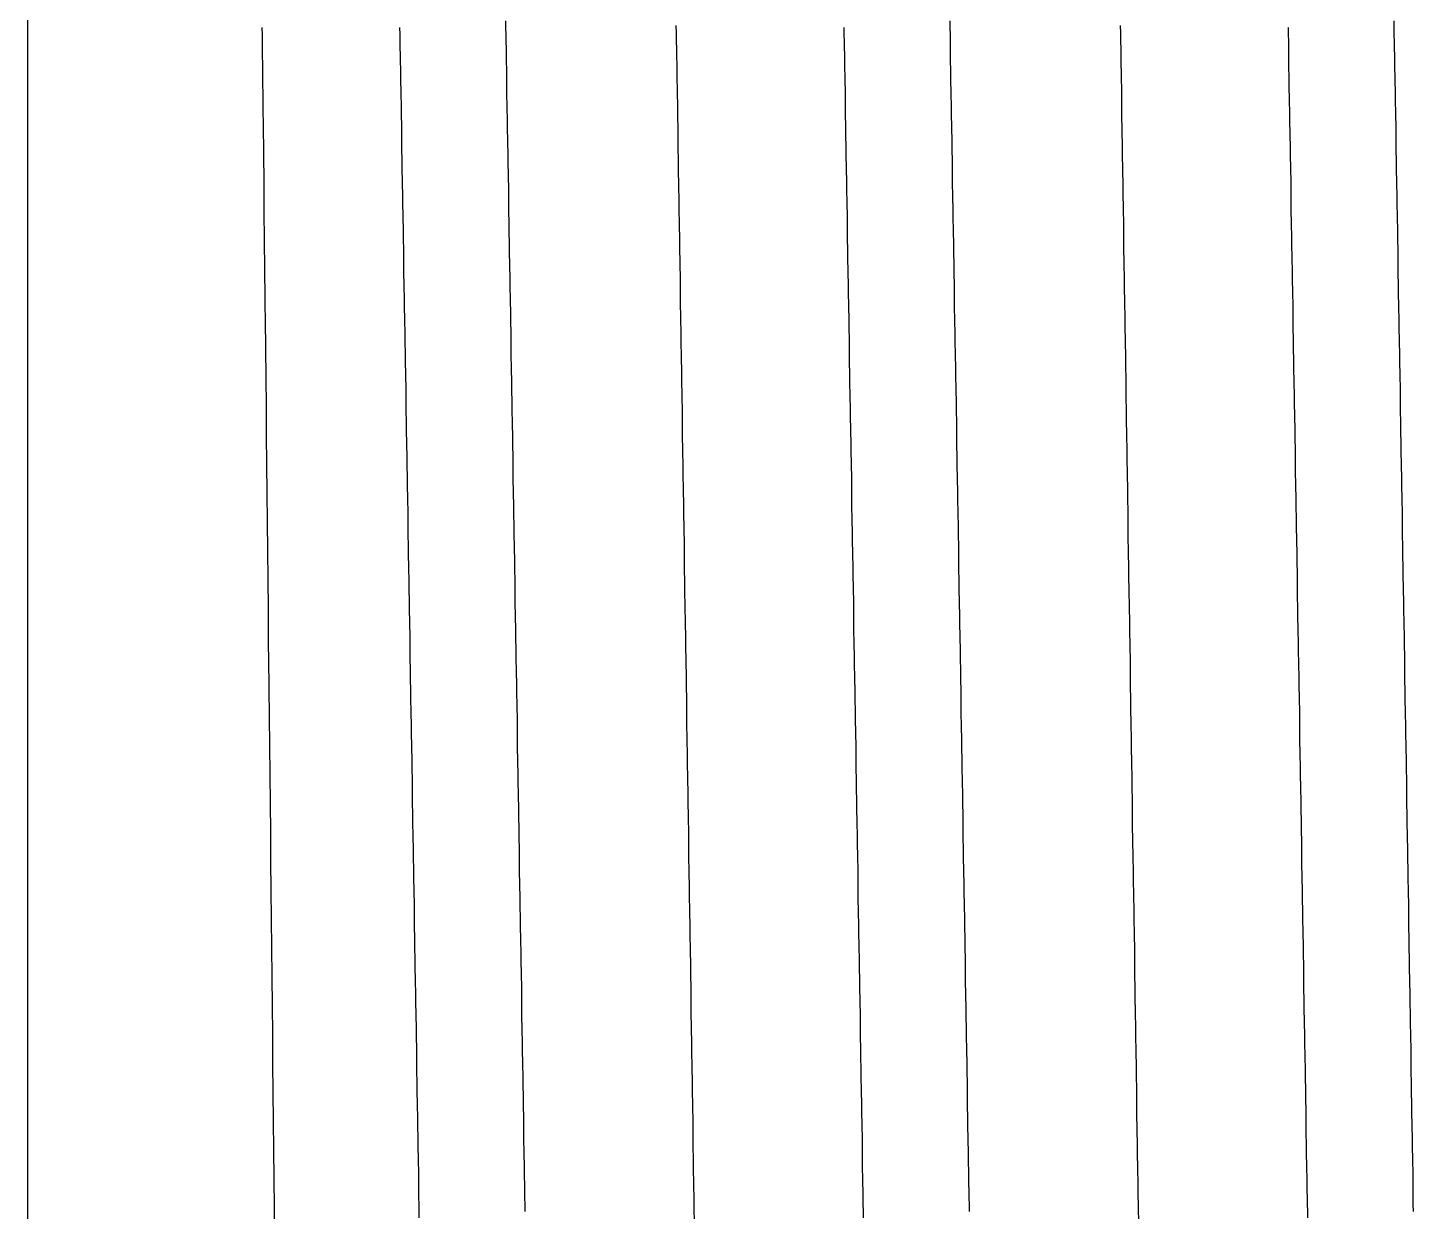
# Model space of a CAD drawing. Header units: millimetres. Extents: x 0 to 3800, y -67 to 2530.
# Drawn here: x 2211.924 to 2216.727, y 966.218 to 970.323 of the extents above; entities that cross this region are included whole.
import ezdxf

# ---------------------------------------------------------------- set-up
doc = ezdxf.new("R2010")
doc.units = ezdxf.units.MM
doc.layers.add('내부선 및 부속', color=4, linetype='Continuous')

msp = doc.modelspace()

# ---------------------------------------------------------------- linework, layer by layer
at = {"layer": '내부선 및 부속', "linetype": 'Continuous'}
msp.add_line((2211.9237, 950.8202), (2211.9237, 981.6162), dxfattribs=at)
at = {"layer": '내부선 및 부속', "linetype": 'Continuous', "flags": 128}
for points in [[(2212.7789, 966.2185), (2212.7789, 966.2435), (2212.7789, 966.2685), (2212.7779, 966.2935), (2212.7779, 966.3185), (2212.7779, 966.3435), (2212.7779, 966.3685), (2212.7769, 966.3935), (2212.7769, 966.4185), (2212.7769, 966.4435), (2212.7769, 966.4685), (2212.7759, 966.4935), (2212.7759, 966.5185), (2212.7759, 966.5435), (2212.7759, 966.5685), (2212.7749, 966.5935), (2212.7749, 966.6185), (2212.7749, 966.6435), (2212.7749, 966.6685), (2212.7739, 966.6935), (2212.7739, 966.7185), (2212.7739, 966.7435), (2212.7739, 966.7685), (2212.7729, 966.7945), (2212.7729, 966.8195), (2212.7729, 966.8445), (2212.7729, 966.8695), (2212.7719, 966.8945), (2212.7719, 966.9195), (2212.7719, 966.9445), (2212.7719, 966.9695), (2212.7709, 966.9945), (2212.7709, 967.0195), (2212.7709, 967.0445), (2212.7709, 967.0695), (2212.7699, 967.0945), (2212.7699, 967.1195), (2212.7699, 967.1445), (2212.7699, 967.1695), (2212.7689, 967.1945), (2212.7689, 967.2195), (2212.7689, 967.2445), (2212.7689, 967.2695), (2212.7679, 967.2945), (2212.7679, 967.3195), (2212.7679, 967.3445), (2212.7679, 967.3695), (2212.7669, 967.3945), (2212.7669, 967.4195), (2212.7669, 967.4445), (2212.7669, 967.4695), (2212.7659, 967.4945), (2212.7659, 967.5205), (2212.7659, 967.5455), (2212.7659, 967.5705), (2212.7649, 967.5955), (2212.7649, 967.6205), (2212.7649, 967.6455), (2212.7649, 967.6705), (2212.7639, 967.6955), (2212.7639, 967.7205), (2212.7639, 967.7455), (2212.7639, 967.7705), (2212.7629, 967.7955), (2212.7629, 967.8205), (2212.7629, 967.8455), (2212.7629, 967.8705), (2212.7619, 967.8955), (2212.7619, 967.9205), (2212.7619, 967.9455), (2212.7619, 967.9705), (2212.7609, 967.9955), (2212.7609, 968.0205), (2212.7609, 968.0455), (2212.7609, 968.0705), (2212.7599, 968.0955), (2212.7599, 968.1205), (2212.7599, 968.1455), (2212.7589, 968.1705), (2212.7589, 968.1955), (2212.7589, 968.2215), (2212.7589, 968.2465), (2212.7579, 968.2715), (2212.7579, 968.2965), (2212.7579, 968.3215), (2212.7579, 968.3465), (2212.7569, 968.3715), (2212.7569, 968.3965), (2212.7569, 968.4215), (2212.7569, 968.4465), (2212.7559, 968.4715), (2212.7559, 968.4965), (2212.7559, 968.5215), (2212.7559, 968.5465), (2212.7549, 968.5715), (2212.7549, 968.5965), (2212.7549, 968.6215), (2212.7549, 968.6465), (2212.7539, 968.6715), (2212.7539, 968.6965), (2212.7539, 968.7215), (2212.7539, 968.7215), (2212.7539, 968.7465), (2212.7529, 968.7715), (2212.7529, 968.7965), (2212.7529, 968.8215), (2212.7529, 968.8465), (2212.7519, 968.8715), (2212.7519, 968.8965), (2212.7519, 968.9215), (2212.7519, 968.9475), (2212.7509, 968.9725), (2212.7509, 968.9975), (2212.7509, 969.0225), (2212.7509, 969.0475), (2212.7499, 969.0725), (2212.7499, 969.0975), (2212.7499, 969.1225), (2212.7499, 969.1475), (2212.7489, 969.1725), (2212.7489, 969.1975), (2212.7489, 969.2225), (2212.7489, 969.2475), (2212.7479, 969.2725), (2212.7479, 969.2975), (2212.7479, 969.3225), (2212.7469, 969.3475), (2212.7469, 969.3725), (2212.7469, 969.3975), (2212.7469, 969.4225), (2212.7459, 969.4475), (2212.7459, 969.4725), (2212.7459, 969.4975), (2212.7459, 969.5225), (2212.7449, 969.5475), (2212.7449, 969.5725), (2212.7449, 969.5975), (2212.7449, 969.6225), (2212.7439, 969.6485), (2212.7439, 969.6735), (2212.7439, 969.6985), (2212.7439, 969.7235), (2212.7429, 969.7485), (2212.7429, 969.7735), (2212.7429, 969.7985), (2212.7429, 969.8235), (2212.7419, 969.8485), (2212.7419, 969.8735), (2212.7419, 969.8985), (2212.7419, 969.9235), (2212.7409, 969.9485), (2212.7409, 969.9735), (2212.7409, 969.9985), (2212.7399, 970.0235), (2212.7399, 970.0485), (2212.7399, 970.0735), (2212.7399, 970.0985), (2212.7389, 970.1235), (2212.7389, 970.1485), (2212.7389, 970.1735), (2212.7389, 970.1985), (2212.7379, 970.2235), (2212.7379, 970.2485), (2212.7379, 970.2735), (2212.7379, 970.2985), (2212.7369, 970.3235)], [(2213.2129, 970.3235), (2213.2139, 970.2995), (2213.2139, 970.2755), (2213.2139, 970.2525), (2213.2149, 970.2285), (2213.2149, 970.2045), (2213.2159, 970.1805), (2213.2159, 970.1565), (2213.2159, 970.1325), (2213.2169, 970.1085), (2213.2169, 970.0845), (2213.2179, 970.0615), (2213.2179, 970.0375), (2213.2179, 970.0135), (2213.2189, 969.9895), (2213.2189, 969.9655), (2213.2189, 969.9415), (2213.2199, 969.9175), (2213.2199, 969.8945), (2213.2209, 969.8705), (2213.2209, 969.8465), (2213.2209, 969.8225), (2213.2219, 969.7985), (2213.2219, 969.7745), (2213.2229, 969.7505), (2213.2229, 969.7265), (2213.2229, 969.7035), (2213.2239, 969.6795), (2213.2239, 969.6555), (2213.2249, 969.6315), (2213.2249, 969.6075), (2213.2249, 969.5835), (2213.2259, 969.5595), (2213.2259, 969.5365), (2213.2259, 969.5365), (2213.2269, 969.5125), (2213.2269, 969.4885), (2213.2269, 969.4645), (2213.2279, 969.4405), (2213.2279, 969.4165), (2213.2289, 969.3925), (2213.2289, 969.3695), (2213.2289, 969.3455), (2213.2299, 969.3215), (2213.2299, 969.2975), (2213.2309, 969.2735), (2213.2309, 969.2495), (2213.2309, 969.2255), (2213.2319, 969.2015), (2213.2319, 969.1785), (2213.2319, 969.1545), (2213.2329, 969.1305), (2213.2329, 969.1065), (2213.2339, 969.0825), (2213.2339, 969.0585), (2213.2339, 969.0345), (2213.2349, 969.0115), (2213.2349, 968.9875), (2213.2359, 968.9635), (2213.2359, 968.9395), (2213.2359, 968.9155), (2213.2369, 968.8915), (2213.2369, 968.8675), (2213.2379, 968.8445), (2213.2379, 968.8205), (2213.2379, 968.7965), (2213.2389, 968.7725), (2213.2389, 968.7485), (2213.2389, 968.7245), (2213.2399, 968.7005), (2213.2399, 968.6765), (2213.2409, 968.6535), (2213.2409, 968.6295), (2213.2409, 968.6055), (2213.2419, 968.5815), (2213.2419, 968.5575), (2213.2429, 968.5335), (2213.2429, 968.5095), (2213.2429, 968.4865), (2213.2439, 968.4625), (2213.2439, 968.4385), (2213.2449, 968.4145), (2213.2449, 968.3905), (2213.2449, 968.3665), (2213.2459, 968.3425), (2213.2459, 968.3185), (2213.2459, 968.2955), (2213.2469, 968.2715), (2213.2469, 968.2475), (2213.2479, 968.2235), (2213.2479, 968.1995), (2213.2479, 968.1755), (2213.2489, 968.1515), (2213.2489, 968.1285), (2213.2499, 968.1045), (2213.2499, 968.0805), (2213.2499, 968.0565), (2213.2509, 968.0325), (2213.2509, 968.0085), (2213.2509, 967.9845), (2213.2519, 967.9615), (2213.2519, 967.9375), (2213.2529, 967.9135), (2213.2529, 967.8895), (2213.2529, 967.8655), (2213.2539, 967.8415), (2213.2539, 967.8175), (2213.2549, 967.7935), (2213.2549, 967.7705), (2213.2549, 967.7465), (2213.2559, 967.7225), (2213.2559, 967.6985), (2213.2559, 967.6745), (2213.2569, 967.6505), (2213.2569, 967.6265), (2213.2579, 967.6035), (2213.2579, 967.5795), (2213.2579, 967.5555), (2213.2589, 967.5315), (2213.2589, 967.5075), (2213.2599, 967.4835), (2213.2599, 967.4595), (2213.2599, 967.4355), (2213.2609, 967.4125), (2213.2609, 967.3885), (2213.2609, 967.3645), (2213.2619, 967.3405), (2213.2619, 967.3165), (2213.2629, 967.2925), (2213.2629, 967.2685), (2213.2629, 967.2455), (2213.2639, 967.2215), (2213.2639, 967.1975), (2213.2649, 967.1735), (2213.2649, 967.1495), (2213.2649, 967.1495), (2213.2649, 967.1255), (2213.2659, 967.1015), (2213.2659, 967.0785), (2213.2659, 967.0545), (2213.2669, 967.0305), (2213.2669, 967.0065), (2213.2679, 966.9825), (2213.2679, 966.9585), (2213.2679, 966.9345), (2213.2689, 966.9105), (2213.2689, 966.8875), (2213.2699, 966.8635), (2213.2699, 966.8395), (2213.2699, 966.8155), (2213.2709, 966.7915), (2213.2709, 966.7675), (2213.2709, 966.7435), (2213.2719, 966.7205), (2213.2719, 966.6965), (2213.2729, 966.6725), (2213.2729, 966.6485), (2213.2729, 966.6245), (2213.2739, 966.6005), (2213.2739, 966.5765), (2213.2749, 966.5525), (2213.2749, 966.5295), (2213.2749, 966.5055), (2213.2759, 966.4815), (2213.2759, 966.4575), (2213.2759, 966.4335), (2213.2769, 966.4095), (2213.2769, 966.3855), (2213.2779, 966.3625), (2213.2779, 966.3385), (2213.2779, 966.3145), (2213.2789, 966.2905), (2213.2789, 966.2665), (2213.2799, 966.2425), (2213.2799, 966.2185), (2213.2799, 966.1955)], [(2213.5799, 970.3465), (2213.5799, 970.3225), (2213.5809, 970.2985), (2213.5809, 970.2745), (2213.5819, 970.2505), (2213.5819, 970.2265), (2213.5819, 970.2035), (2213.5829, 970.1795), (2213.5829, 970.1555), (2213.5839, 970.1315), (2213.5839, 970.1075), (2213.5839, 970.0835), (2213.5849, 970.0595), (2213.5849, 970.0355), (2213.5859, 970.0125), (2213.5859, 969.9885), (2213.5859, 969.9645), (2213.5869, 969.9405), (2213.5869, 969.9165), (2213.5879, 969.8925), (2213.5879, 969.8685), (2213.5879, 969.8455), (2213.5889, 969.8215), (2213.5889, 969.7975), (2213.5899, 969.7735), (2213.5899, 969.7495), (2213.5899, 969.7255), (2213.5909, 969.7015), (2213.5909, 969.6785), (2213.5919, 969.6545), (2213.5919, 969.6305), (2213.5919, 969.6065), (2213.5929, 969.5825), (2213.5929, 969.5585), (2213.5929, 969.5585), (2213.5929, 969.5345), (2213.5939, 969.5105), (2213.5939, 969.4875), (2213.5949, 969.4635), (2213.5949, 969.4395), (2213.5949, 969.4155), (2213.5959, 969.3915), (2213.5959, 969.3675), (2213.5969, 969.3435), (2213.5969, 969.3205), (2213.5969, 969.2965), (2213.5979, 969.2725), (2213.5979, 969.2485), (2213.5989, 969.2245), (2213.5989, 969.2005), (2213.5989, 969.1765), (2213.5999, 969.1535), (2213.5999, 969.1295), (2213.6009, 969.1055), (2213.6009, 969.0815), (2213.6009, 969.0575), (2213.6019, 969.0335), (2213.6019, 969.0095), (2213.6019, 968.9855), (2213.6029, 968.9625), (2213.6029, 968.9385), (2213.6039, 968.9145), (2213.6039, 968.8905), (2213.6039, 968.8665), (2213.6049, 968.8425), (2213.6049, 968.8185), (2213.6059, 968.7955), (2213.6059, 968.7715), (2213.6059, 968.7475), (2213.6069, 968.7235), (2213.6069, 968.6995), (2213.6079, 968.6755), (2213.6079, 968.6515), (2213.6079, 968.6275), (2213.6089, 968.6045), (2213.6089, 968.5805), (2213.6089, 968.5565), (2213.6099, 968.5325), (2213.6099, 968.5085), (2213.6109, 968.4845), (2213.6109, 968.4605), (2213.6109, 968.4375), (2213.6119, 968.4135), (2213.6119, 968.3895), (2213.6129, 968.3655), (2213.6129, 968.3415), (2213.6129, 968.3175), (2213.6139, 968.2935), (2213.6139, 968.2705), (2213.6149, 968.2465), (2213.6149, 968.2225), (2213.6149, 968.1985), (2213.6159, 968.1745), (2213.6159, 968.1505), (2213.6159, 968.1265), (2213.6169, 968.1025), (2213.6169, 968.0795), (2213.6179, 968.0555), (2213.6179, 968.0315), (2213.6179, 968.0075), (2213.6189, 967.9835), (2213.6189, 967.9595), (2213.6199, 967.9355), (2213.6199, 967.9125), (2213.6199, 967.8885), (2213.6209, 967.8645), (2213.6209, 967.8405), (2213.6209, 967.8165), (2213.6219, 967.7925), (2213.6219, 967.7685), (2213.6229, 967.7445), (2213.6229, 967.7215), (2213.6229, 967.6975), (2213.6239, 967.6735), (2213.6239, 967.6495), (2213.6249, 967.6255), (2213.6249, 967.6015), (2213.6249, 967.5775), (2213.6259, 967.5545), (2213.6259, 967.5305), (2213.6259, 967.5065), (2213.6269, 967.4825), (2213.6269, 967.4585), (2213.6279, 967.4345), (2213.6279, 967.4105), (2213.6279, 967.3875), (2213.6289, 967.3635), (2213.6289, 967.3395), (2213.6299, 967.3155), (2213.6299, 967.2915), (2213.6299, 967.2675), (2213.6309, 967.2435), (2213.6309, 967.2195), (2213.6309, 967.1965), (2213.6319, 967.1725), (2213.6319, 967.1725), (2213.6319, 967.1485), (2213.6329, 967.1245), (2213.6329, 967.1005), (2213.6329, 967.0765), (2213.6339, 967.0525), (2213.6339, 967.0295), (2213.6349, 967.0055), (2213.6349, 966.9815), (2213.6349, 966.9575), (2213.6359, 966.9335), (2213.6359, 966.9095), (2213.6359, 966.8855), (2213.6369, 966.8615), (2213.6369, 966.8385), (2213.6379, 966.8145), (2213.6379, 966.7905), (2213.6379, 966.7665), (2213.6389, 966.7425), (2213.6389, 966.7185), (2213.6399, 966.6945), (2213.6399, 966.6715), (2213.6399, 966.6475), (2213.6409, 966.6235), (2213.6409, 966.5995), (2213.6409, 966.5755), (2213.6419, 966.5515), (2213.6419, 966.5275), (2213.6429, 966.5035), (2213.6429, 966.4805), (2213.6429, 966.4565), (2213.6439, 966.4325), (2213.6439, 966.4085), (2213.6449, 966.3845), (2213.6449, 966.3605), (2213.6449, 966.3365), (2213.6459, 966.3135), (2213.6459, 966.2895), (2213.6459, 966.2655), (2213.6469, 966.2415), (2213.6469, 966.2175)], [(2214.1709, 970.3305), (2214.1719, 970.3035), (2214.1719, 970.2765), (2214.1729, 970.2495), (2214.1729, 970.2225), (2214.1739, 970.1955), (2214.1739, 970.1685), (2214.1739, 970.1415), (2214.1749, 970.1145), (2214.1749, 970.0875), (2214.1759, 970.0605), (2214.1759, 970.0335), (2214.1759, 970.0065), (2214.1769, 969.9795), (2214.1769, 969.9515), (2214.1779, 969.9245), (2214.1779, 969.8975), (2214.1789, 969.8705), (2214.1789, 969.8435), (2214.1789, 969.8165), (2214.1799, 969.7895), (2214.1799, 969.7625), (2214.1809, 969.7355), (2214.1809, 969.7085), (2214.1809, 969.6815), (2214.1819, 969.6545), (2214.1819, 969.6275), (2214.1829, 969.6005), (2214.1829, 969.5735), (2214.1829, 969.5465), (2214.1839, 969.5195), (2214.1839, 969.4925), (2214.1849, 969.4645), (2214.1849, 969.4375), (2214.1859, 969.4105), (2214.1859, 969.3835), (2214.1859, 969.3565), (2214.1869, 969.3295), (2214.1869, 969.3025), (2214.1879, 969.2755), (2214.1879, 969.2485), (2214.1879, 969.2215), (2214.1889, 969.1945), (2214.1889, 969.1675), (2214.1899, 969.1405), (2214.1899, 969.1135), (2214.1899, 969.1135), (2214.1899, 969.0865), (2214.1909, 969.0595), (2214.1909, 969.0325), (2214.1919, 969.0045), (2214.1919, 968.9775), (2214.1929, 968.9505), (2214.1929, 968.9235), (2214.1929, 968.8965), (2214.1939, 968.8695), (2214.1939, 968.8425), (2214.1949, 968.8155), (2214.1949, 968.7885), (2214.1949, 968.7615), (2214.1959, 968.7345), (2214.1959, 968.7075), (2214.1969, 968.6805), (2214.1969, 968.6535), (2214.1969, 968.6265), (2214.1979, 968.5995), (2214.1979, 968.5725), (2214.1989, 968.5455), (2214.1989, 968.5175), (2214.1989, 968.4905), (2214.1999, 968.4635), (2214.1999, 968.4365), (2214.2009, 968.4095), (2214.2009, 968.3825), (2214.2009, 968.3555), (2214.2019, 968.3285), (2214.2019, 968.3015), (2214.2029, 968.2745), (2214.2029, 968.2475), (2214.2039, 968.2205), (2214.2039, 968.1935), (2214.2039, 968.1665), (2214.2049, 968.1395), (2214.2049, 968.1125), (2214.2059, 968.0855), (2214.2059, 968.0585), (2214.2059, 968.0305), (2214.2069, 968.0035), (2214.2069, 967.9765), (2214.2079, 967.9495), (2214.2079, 967.9225), (2214.2079, 967.8955), (2214.2089, 967.8685), (2214.2089, 967.8415), (2214.2099, 967.8145), (2214.2099, 967.7875), (2214.2099, 967.7605), (2214.2109, 967.7335), (2214.2109, 967.7065), (2214.2119, 967.6795), (2214.2119, 967.6525), (2214.2119, 967.6255), (2214.2129, 967.5985), (2214.2129, 967.5715), (2214.2139, 967.5435), (2214.2139, 967.5165), (2214.2139, 967.4895), (2214.2149, 967.4625), (2214.2149, 967.4355), (2214.2159, 967.4085), (2214.2159, 967.3815), (2214.2169, 967.3545), (2214.2169, 967.3275), (2214.2169, 967.3005), (2214.2179, 967.2735), (2214.2179, 967.2465), (2214.2189, 967.2195), (2214.2189, 967.1925), (2214.2189, 967.1655), (2214.2199, 967.1385), (2214.2199, 967.1115), (2214.2209, 967.0845), (2214.2209, 967.0565), (2214.2209, 967.0295), (2214.2219, 967.0025), (2214.2219, 966.9755), (2214.2229, 966.9485), (2214.2229, 966.9215), (2214.2229, 966.8945), (2214.2239, 966.8675), (2214.2239, 966.8405), (2214.2249, 966.8135), (2214.2249, 966.7865), (2214.2249, 966.7595), (2214.2259, 966.7325), (2214.2259, 966.7055), (2214.2269, 966.6785), (2214.2269, 966.6515), (2214.2269, 966.6245), (2214.2279, 966.5965), (2214.2279, 966.5695), (2214.2289, 966.5425), (2214.2289, 966.5155), (2214.2289, 966.4885), (2214.2299, 966.4615), (2214.2299, 966.4345), (2214.2309, 966.4075), (2214.2309, 966.4075), (2214.2309, 966.3805), (2214.2309, 966.3535), (2214.2319, 966.3265), (2214.2319, 966.2995), (2214.2329, 966.2725), (2214.2329, 966.2455), (2214.2329, 966.2185), (2214.2329, 966.2185)], [(2214.7529, 970.3235), (2214.7529, 970.2995), (2214.7539, 970.2755), (2214.7539, 970.2525), (2214.7549, 970.2285), (2214.7549, 970.2045), (2214.7549, 970.1805), (2214.7559, 970.1565), (2214.7559, 970.1325), (2214.7569, 970.1085), (2214.7569, 970.0845), (2214.7569, 970.0615), (2214.7579, 970.0375), (2214.7579, 970.0135), (2214.7589, 969.9895), (2214.7589, 969.9655), (2214.7589, 969.9415), (2214.7599, 969.9175), (2214.7599, 969.8945), (2214.7599, 969.8705), (2214.7609, 969.8465), (2214.7609, 969.8225), (2214.7619, 969.7985), (2214.7619, 969.7745), (2214.7619, 969.7505), (2214.7629, 969.7275), (2214.7629, 969.7035), (2214.7639, 969.6795), (2214.7639, 969.6555), (2214.7639, 969.6315), (2214.7649, 969.6075), (2214.7649, 969.5835), (2214.7659, 969.5595), (2214.7659, 969.5365), (2214.7659, 969.5365), (2214.7659, 969.5125), (2214.7669, 969.4885), (2214.7669, 969.4645), (2214.7679, 969.4405), (2214.7679, 969.4165), (2214.7679, 969.3925), (2214.7689, 969.3695), (2214.7689, 969.3455), (2214.7699, 969.3215), (2214.7699, 969.2975), (2214.7699, 969.2735), (2214.7709, 969.2495), (2214.7709, 969.2255), (2214.7709, 969.2015), (2214.7719, 969.1785), (2214.7719, 969.1545), (2214.7729, 969.1305), (2214.7729, 969.1065), (2214.7729, 969.0825), (2214.7739, 969.0585), (2214.7739, 969.0345), (2214.7749, 969.0115), (2214.7749, 968.9875), (2214.7749, 968.9635), (2214.7759, 968.9395), (2214.7759, 968.9155), (2214.7769, 968.8915), (2214.7769, 968.8675), (2214.7769, 968.8445), (2214.7779, 968.8205), (2214.7779, 968.7965), (2214.7789, 968.7725), (2214.7789, 968.7485), (2214.7789, 968.7245), (2214.7799, 968.7005), (2214.7799, 968.6765), (2214.7799, 968.6535), (2214.7809, 968.6295), (2214.7809, 968.6055), (2214.7819, 968.5815), (2214.7819, 968.5575), (2214.7819, 968.5335), (2214.7829, 968.5095), (2214.7829, 968.4865), (2214.7839, 968.4625), (2214.7839, 968.4385), (2214.7839, 968.4145), (2214.7849, 968.3905), (2214.7849, 968.3665), (2214.7859, 968.3425), (2214.7859, 968.3185), (2214.7859, 968.2955), (2214.7869, 968.2715), (2214.7869, 968.2475), (2214.7869, 968.2235), (2214.7879, 968.1995), (2214.7879, 968.1755), (2214.7889, 968.1515), (2214.7889, 968.1285), (2214.7889, 968.1045), (2214.7899, 968.0805), (2214.7899, 968.0565), (2214.7909, 968.0325), (2214.7909, 968.0085), (2214.7909, 967.9845), (2214.7919, 967.9615), (2214.7919, 967.9375), (2214.7919, 967.9135), (2214.7929, 967.8895), (2214.7929, 967.8655), (2214.7939, 967.8415), (2214.7939, 967.8175), (2214.7939, 967.7935), (2214.7949, 967.7705), (2214.7949, 967.7465), (2214.7959, 967.7225), (2214.7959, 967.6985), (2214.7959, 967.6745), (2214.7969, 967.6505), (2214.7969, 967.6265), (2214.7969, 967.6035), (2214.7979, 967.5795), (2214.7979, 967.5555), (2214.7989, 967.5315), (2214.7989, 967.5075), (2214.7989, 967.4835), (2214.7999, 967.4595), (2214.7999, 967.4355), (2214.8009, 967.4125), (2214.8009, 967.3885), (2214.8009, 967.3645), (2214.8019, 967.3405), (2214.8019, 967.3165), (2214.8019, 967.2925), (2214.8029, 967.2685), (2214.8029, 967.2455), (2214.8039, 967.2215), (2214.8039, 967.1975), (2214.8039, 967.1735), (2214.8049, 967.1495), (2214.8049, 967.1495), (2214.8049, 967.1255), (2214.8059, 967.1015), (2214.8059, 967.0785), (2214.8059, 967.0545), (2214.8069, 967.0305), (2214.8069, 967.0065), (2214.8069, 966.9825), (2214.8079, 966.9585), (2214.8079, 966.9345), (2214.8089, 966.9105), (2214.8089, 966.8875), (2214.8089, 966.8635), (2214.8099, 966.8395), (2214.8099, 966.8155), (2214.8109, 966.7915), (2214.8109, 966.7675), (2214.8109, 966.7435), (2214.8119, 966.7205), (2214.8119, 966.6965), (2214.8119, 966.6725), (2214.8129, 966.6485), (2214.8129, 966.6245), (2214.8139, 966.6005), (2214.8139, 966.5765), (2214.8139, 966.5525), (2214.8149, 966.5295), (2214.8149, 966.5055), (2214.8159, 966.4815), (2214.8159, 966.4575), (2214.8159, 966.4335), (2214.8169, 966.4095), (2214.8169, 966.3855), (2214.8169, 966.3625), (2214.8179, 966.3385), (2214.8179, 966.3145), (2214.8189, 966.2905), (2214.8189, 966.2665), (2214.8189, 966.2425), (2214.8199, 966.2185), (2214.8199, 966.1955)], [(2215.1199, 970.3465), (2215.1199, 970.3225), (2215.1209, 970.2985), (2215.1209, 970.2745), (2215.1209, 970.2505), (2215.1219, 970.2265), (2215.1219, 970.2035), (2215.1229, 970.1795), (2215.1229, 970.1555), (2215.1229, 970.1315), (2215.1239, 970.1075), (2215.1239, 970.0835), (2215.1249, 970.0595), (2215.1249, 970.0365), (2215.1249, 970.0125), (2215.1259, 969.9885), (2215.1259, 969.9645), (2215.1269, 969.9405), (2215.1269, 969.9165), (2215.1269, 969.8925), (2215.1279, 969.8685), (2215.1279, 969.8455), (2215.1289, 969.8215), (2215.1289, 969.7975), (2215.1289, 969.7735), (2215.1299, 969.7495), (2215.1299, 969.7255), (2215.1309, 969.7015), (2215.1309, 969.6785), (2215.1309, 969.6545), (2215.1319, 969.6305), (2215.1319, 969.6065), (2215.1329, 969.5825), (2215.1329, 969.5585), (2215.1329, 969.5585), (2215.1329, 969.5345), (2215.1339, 969.5105), (2215.1339, 969.4875), (2215.1339, 969.4635), (2215.1349, 969.4395), (2215.1349, 969.4155), (2215.1359, 969.3915), (2215.1359, 969.3675), (2215.1359, 969.3435), (2215.1369, 969.3205), (2215.1369, 969.2965), (2215.1379, 969.2725), (2215.1379, 969.2485), (2215.1379, 969.2245), (2215.1389, 969.2005), (2215.1389, 969.1765), (2215.1399, 969.1535), (2215.1399, 969.1295), (2215.1399, 969.1055), (2215.1409, 969.0815), (2215.1409, 969.0575), (2215.1419, 969.0335), (2215.1419, 969.0095), (2215.1419, 968.9855), (2215.1429, 968.9625), (2215.1429, 968.9385), (2215.1429, 968.9145), (2215.1439, 968.8905), (2215.1439, 968.8665), (2215.1449, 968.8425), (2215.1449, 968.8185), (2215.1449, 968.7955), (2215.1459, 968.7715), (2215.1459, 968.7475), (2215.1469, 968.7235), (2215.1469, 968.6995), (2215.1469, 968.6755), (2215.1479, 968.6515), (2215.1479, 968.6275), (2215.1489, 968.6045), (2215.1489, 968.5805), (2215.1489, 968.5565), (2215.1499, 968.5325), (2215.1499, 968.5085), (2215.1499, 968.4845), (2215.1509, 968.4605), (2215.1509, 968.4375), (2215.1519, 968.4135), (2215.1519, 968.3895), (2215.1519, 968.3655), (2215.1529, 968.3415), (2215.1529, 968.3175), (2215.1539, 968.2935), (2215.1539, 968.2705), (2215.1539, 968.2465), (2215.1549, 968.2225), (2215.1549, 968.1985), (2215.1559, 968.1745), (2215.1559, 968.1505), (2215.1559, 968.1265), (2215.1569, 968.1025), (2215.1569, 968.0795), (2215.1569, 968.0555), (2215.1579, 968.0315), (2215.1579, 968.0075), (2215.1589, 967.9835), (2215.1589, 967.9595), (2215.1589, 967.9355), (2215.1599, 967.9125), (2215.1599, 967.8885), (2215.1609, 967.8645), (2215.1609, 967.8405), (2215.1609, 967.8165), (2215.1619, 967.7925), (2215.1619, 967.7685), (2215.1619, 967.7445), (2215.1629, 967.7215), (2215.1629, 967.6975), (2215.1639, 967.6735), (2215.1639, 967.6495), (2215.1639, 967.6255), (2215.1649, 967.6015), (2215.1649, 967.5775), (2215.1659, 967.5545), (2215.1659, 967.5305), (2215.1659, 967.5065), (2215.1669, 967.4825), (2215.1669, 967.4585), (2215.1669, 967.4345), (2215.1679, 967.4105), (2215.1679, 967.3875), (2215.1689, 967.3635), (2215.1689, 967.3395), (2215.1689, 967.3155), (2215.1699, 967.2915), (2215.1699, 967.2675), (2215.1709, 967.2435), (2215.1709, 967.2195), (2215.1709, 967.1965), (2215.1719, 967.1725), (2215.1719, 967.1725), (2215.1719, 967.1485), (2215.1719, 967.1245), (2215.1729, 967.1005), (2215.1729, 967.0765), (2215.1739, 967.0525), (2215.1739, 967.0295), (2215.1739, 967.0055), (2215.1749, 966.9815), (2215.1749, 966.9575), (2215.1759, 966.9335), (2215.1759, 966.9095), (2215.1759, 966.8855), (2215.1769, 966.8615), (2215.1769, 966.8385), (2215.1769, 966.8145), (2215.1779, 966.7905), (2215.1779, 966.7665), (2215.1789, 966.7425), (2215.1789, 966.7185), (2215.1789, 966.6945), (2215.1799, 966.6715), (2215.1799, 966.6475), (2215.1809, 966.6235), (2215.1809, 966.5995), (2215.1809, 966.5755), (2215.1819, 966.5515), (2215.1819, 966.5275), (2215.1819, 966.5045), (2215.1829, 966.4805), (2215.1829, 966.4565), (2215.1839, 966.4325), (2215.1839, 966.4085), (2215.1839, 966.3845), (2215.1849, 966.3605), (2215.1849, 966.3365), (2215.1849, 966.3135), (2215.1859, 966.2895), (2215.1859, 966.2655), (2215.1869, 966.2415), (2215.1869, 966.2175)], [(2215.7109, 970.3305), (2215.7119, 970.3035), (2215.7119, 970.2765), (2215.7129, 970.2495), (2215.7129, 970.2225), (2215.7129, 970.1955), (2215.7139, 970.1685), (2215.7139, 970.1415), (2215.7149, 970.1145), (2215.7149, 970.0875), (2215.7149, 970.0605), (2215.7159, 970.0335), (2215.7159, 970.0065), (2215.7169, 969.9795), (2215.7169, 969.9515), (2215.7179, 969.9245), (2215.7179, 969.8975), (2215.7179, 969.8705), (2215.7189, 969.8435), (2215.7189, 969.8165), (2215.7199, 969.7895), (2215.7199, 969.7625), (2215.7199, 969.7355), (2215.7209, 969.7085), (2215.7209, 969.6815), (2215.7219, 969.6545), (2215.7219, 969.6275), (2215.7219, 969.6005), (2215.7229, 969.5735), (2215.7229, 969.5465), (2215.7239, 969.5195), (2215.7239, 969.4925), (2215.7249, 969.4645), (2215.7249, 969.4375), (2215.7249, 969.4105), (2215.7259, 969.3835), (2215.7259, 969.3565), (2215.7269, 969.3295), (2215.7269, 969.3025), (2215.7269, 969.2755), (2215.7279, 969.2485), (2215.7279, 969.2215), (2215.7289, 969.1945), (2215.7289, 969.1675), (2215.7289, 969.1405), (2215.7299, 969.1135), (2215.7299, 969.1135), (2215.7299, 969.0865), (2215.7309, 969.0595), (2215.7309, 969.0325), (2215.7319, 969.0045), (2215.7319, 968.9775), (2215.7319, 968.9505), (2215.7329, 968.9235), (2215.7329, 968.8965), (2215.7339, 968.8695), (2215.7339, 968.8425), (2215.7339, 968.8155), (2215.7349, 968.7885), (2215.7349, 968.7615), (2215.7359, 968.7345), (2215.7359, 968.7075), (2215.7359, 968.6805), (2215.7369, 968.6535), (2215.7369, 968.6265), (2215.7379, 968.5995), (2215.7379, 968.5725), (2215.7379, 968.5455), (2215.7389, 968.5175), (2215.7389, 968.4905), (2215.7399, 968.4635), (2215.7399, 968.4365), (2215.7399, 968.4095), (2215.7409, 968.3825), (2215.7409, 968.3555), (2215.7419, 968.3285), (2215.7419, 968.3015), (2215.7429, 968.2745), (2215.7429, 968.2475), (2215.7429, 968.2205), (2215.7439, 968.1935), (2215.7439, 968.1665), (2215.7449, 968.1395), (2215.7449, 968.1125), (2215.7449, 968.0855), (2215.7459, 968.0585), (2215.7459, 968.0305), (2215.7469, 968.0035), (2215.7469, 967.9765), (2215.7469, 967.9495), (2215.7479, 967.9225), (2215.7479, 967.8955), (2215.7489, 967.8685), (2215.7489, 967.8415), (2215.7489, 967.8145), (2215.7499, 967.7875), (2215.7499, 967.7605), (2215.7509, 967.7335), (2215.7509, 967.7065), (2215.7509, 967.6795), (2215.7519, 967.6525), (2215.7519, 967.6255), (2215.7529, 967.5985), (2215.7529, 967.5715), (2215.7529, 967.5435), (2215.7539, 967.5165), (2215.7539, 967.4895), (2215.7549, 967.4625), (2215.7549, 967.4355), (2215.7559, 967.4085), (2215.7559, 967.3815), (2215.7559, 967.3545), (2215.7569, 967.3275), (2215.7569, 967.3005), (2215.7579, 967.2735), (2215.7579, 967.2465), (2215.7579, 967.2195), (2215.7589, 967.1925), (2215.7589, 967.1655), (2215.7599, 967.1385), (2215.7599, 967.1115), (2215.7599, 967.0845), (2215.7609, 967.0565), (2215.7609, 967.0295), (2215.7619, 967.0025), (2215.7619, 966.9755), (2215.7619, 966.9485), (2215.7629, 966.9215), (2215.7629, 966.8945), (2215.7639, 966.8675), (2215.7639, 966.8405), (2215.7639, 966.8135), (2215.7649, 966.7865), (2215.7649, 966.7595), (2215.7659, 966.7325), (2215.7659, 966.7055), (2215.7659, 966.6785), (2215.7669, 966.6515), (2215.7669, 966.6245), (2215.7679, 966.5965), (2215.7679, 966.5695), (2215.7679, 966.5425), (2215.7689, 966.5155), (2215.7689, 966.4885), (2215.7699, 966.4615), (2215.7699, 966.4345), (2215.7699, 966.4075), (2215.7699, 966.4075), (2215.7709, 966.3805), (2215.7709, 966.3535), (2215.7719, 966.3265), (2215.7719, 966.2995), (2215.7719, 966.2725), (2215.7729, 966.2455), (2215.7729, 966.2185), (2215.7729, 966.2185)], [(2216.2929, 970.3235), (2216.2929, 970.2995), (2216.2939, 970.2755), (2216.2939, 970.2525), (2216.2939, 970.2285), (2216.2949, 970.2045), (2216.2949, 970.1805), (2216.2959, 970.1565), (2216.2959, 970.1325), (2216.2959, 970.1085), (2216.2969, 970.0845), (2216.2969, 970.0615), (2216.2979, 970.0375), (2216.2979, 970.0135), (2216.2979, 969.9895), (2216.2989, 969.9655), (2216.2989, 969.9415), (2216.2999, 969.9175), (2216.2999, 969.8945), (2216.2999, 969.8705), (2216.3009, 969.8465), (2216.3009, 969.8225), (2216.3019, 969.7985), (2216.3019, 969.7745), (2216.3019, 969.7505), (2216.3029, 969.7275), (2216.3029, 969.7035), (2216.3029, 969.6795), (2216.3039, 969.6555), (2216.3039, 969.6315), (2216.3049, 969.6075), (2216.3049, 969.5835), (2216.3049, 969.5595), (2216.3059, 969.5365), (2216.3059, 969.5365), (2216.3059, 969.5125), (2216.3069, 969.4885), (2216.3069, 969.4645), (2216.3069, 969.4405), (2216.3079, 969.4165), (2216.3079, 969.3925), (2216.3089, 969.3695), (2216.3089, 969.3455), (2216.3089, 969.3215), (2216.3099, 969.2975), (2216.3099, 969.2735), (2216.3109, 969.2495), (2216.3109, 969.2255), (2216.3109, 969.2015), (2216.3119, 969.1785), (2216.3119, 969.1545), (2216.3119, 969.1305), (2216.3129, 969.1065), (2216.3129, 969.0825), (2216.3139, 969.0585), (2216.3139, 969.0345), (2216.3139, 969.0115), (2216.3149, 968.9875), (2216.3149, 968.9635), (2216.3159, 968.9395), (2216.3159, 968.9155), (2216.3159, 968.8915), (2216.3169, 968.8675), (2216.3169, 968.8445), (2216.3179, 968.8205), (2216.3179, 968.7965), (2216.3179, 968.7725), (2216.3189, 968.7485), (2216.3189, 968.7245), (2216.3199, 968.7005), (2216.3199, 968.6765), (2216.3199, 968.6535), (2216.3209, 968.6295), (2216.3209, 968.6055), (2216.3209, 968.5815), (2216.3219, 968.5575), (2216.3219, 968.5335), (2216.3229, 968.5095), (2216.3229, 968.4865), (2216.3229, 968.4625), (2216.3239, 968.4385), (2216.3239, 968.4145), (2216.3249, 968.3905), (2216.3249, 968.3665), (2216.3249, 968.3425), (2216.3259, 968.3185), (2216.3259, 968.2955), (2216.3259, 968.2715), (2216.3269, 968.2475), (2216.3269, 968.2235), (2216.3279, 968.1995), (2216.3279, 968.1755), (2216.3279, 968.1515), (2216.3289, 968.1285), (2216.3289, 968.1045), (2216.3299, 968.0805), (2216.3299, 968.0565), (2216.3299, 968.0325), (2216.3309, 968.0085), (2216.3309, 967.9845), (2216.3319, 967.9615), (2216.3319, 967.9375), (2216.3319, 967.9135), (2216.3329, 967.8895), (2216.3329, 967.8655), (2216.3329, 967.8415), (2216.3339, 967.8175), (2216.3339, 967.7935), (2216.3349, 967.7705), (2216.3349, 967.7465), (2216.3349, 967.7225), (2216.3359, 967.6985), (2216.3359, 967.6745), (2216.3369, 967.6505), (2216.3369, 967.6265), (2216.3369, 967.6035), (2216.3379, 967.5795), (2216.3379, 967.5555), (2216.3379, 967.5315), (2216.3389, 967.5075), (2216.3389, 967.4835), (2216.3399, 967.4595), (2216.3399, 967.4355), (2216.3399, 967.4125), (2216.3409, 967.3885), (2216.3409, 967.3645), (2216.3419, 967.3405), (2216.3419, 967.3165), (2216.3419, 967.2925), (2216.3429, 967.2685), (2216.3429, 967.2455), (2216.3429, 967.2215), (2216.3439, 967.1975), (2216.3439, 967.1735), (2216.3449, 967.1495), (2216.3449, 967.1495), (2216.3449, 967.1255), (2216.3449, 967.1015), (2216.3459, 967.0785), (2216.3459, 967.0545), (2216.3469, 967.0305), (2216.3469, 967.0065), (2216.3469, 966.9825), (2216.3479, 966.9585), (2216.3479, 966.9345), (2216.3479, 966.9105), (2216.3489, 966.8875), (2216.3489, 966.8635), (2216.3499, 966.8395), (2216.3499, 966.8155), (2216.3499, 966.7915), (2216.3509, 966.7675), (2216.3509, 966.7435), (2216.3519, 966.7205), (2216.3519, 966.6965), (2216.3519, 966.6725), (2216.3529, 966.6485), (2216.3529, 966.6245), (2216.3529, 966.6005), (2216.3539, 966.5765), (2216.3539, 966.5525), (2216.3549, 966.5295), (2216.3549, 966.5055), (2216.3549, 966.4815), (2216.3559, 966.4575), (2216.3559, 966.4335), (2216.3559, 966.4095), (2216.3569, 966.3855), (2216.3569, 966.3625), (2216.3579, 966.3385), (2216.3579, 966.3145), (2216.3579, 966.2905), (2216.3589, 966.2665), (2216.3589, 966.2425), (2216.3599, 966.2185), (2216.3599, 966.1955)], [(2216.6599, 970.3465), (2216.6599, 970.3225), (2216.6599, 970.2985), (2216.6609, 970.2745), (2216.6609, 970.2505), (2216.6619, 970.2265), (2216.6619, 970.2035), (2216.6619, 970.1795), (2216.6629, 970.1555), (2216.6629, 970.1315), (2216.6639, 970.1075), (2216.6639, 970.0835), (2216.6639, 970.0595), (2216.6649, 970.0365), (2216.6649, 970.0125), (2216.6659, 969.9885), (2216.6659, 969.9645), (2216.6659, 969.9405), (2216.6669, 969.9165), (2216.6669, 969.8925), (2216.6679, 969.8685), (2216.6679, 969.8455), (2216.6679, 969.8215), (2216.6689, 969.7975), (2216.6689, 969.7735), (2216.6699, 969.7495), (2216.6699, 969.7255), (2216.6699, 969.7015), (2216.6709, 969.6785), (2216.6709, 969.6545), (2216.6719, 969.6305), (2216.6719, 969.6065), (2216.6719, 969.5825), (2216.6729, 969.5585), (2216.6729, 969.5585), (2216.6729, 969.5345), (2216.6739, 969.5105), (2216.6739, 969.4875), (2216.6739, 969.4635), (2216.6749, 969.4395), (2216.6749, 969.4155), (2216.6749, 969.3915), (2216.6759, 969.3675), (2216.6759, 969.3435), (2216.6769, 969.3205), (2216.6769, 969.2965), (2216.6769, 969.2725), (2216.6779, 969.2485), (2216.6779, 969.2245), (2216.6789, 969.2005), (2216.6789, 969.1765), (2216.6789, 969.1535), (2216.6799, 969.1295), (2216.6799, 969.1055), (2216.6809, 969.0815), (2216.6809, 969.0575), (2216.6809, 969.0335), (2216.6819, 969.0095), (2216.6819, 968.9855), (2216.6829, 968.9625), (2216.6829, 968.9385), (2216.6829, 968.9145), (2216.6839, 968.8905), (2216.6839, 968.8665), (2216.6839, 968.8425), (2216.6849, 968.8185), (2216.6849, 968.7955), (2216.6859, 968.7715), (2216.6859, 968.7475), (2216.6859, 968.7235), (2216.6869, 968.6995), (2216.6869, 968.6755), (2216.6879, 968.6515), (2216.6879, 968.6275), (2216.6879, 968.6045), (2216.6889, 968.5805), (2216.6889, 968.5565), (2216.6899, 968.5325), (2216.6899, 968.5085), (2216.6899, 968.4845), (2216.6909, 968.4605), (2216.6909, 968.4375), (2216.6909, 968.4135), (2216.6919, 968.3895), (2216.6919, 968.3655), (2216.6929, 968.3415), (2216.6929, 968.3175), (2216.6929, 968.2935), (2216.6939, 968.2705), (2216.6939, 968.2465), (2216.6949, 968.2225), (2216.6949, 968.1985), (2216.6949, 968.1745), (2216.6959, 968.1505), (2216.6959, 968.1265), (2216.6959, 968.1025), (2216.6969, 968.0795), (2216.6969, 968.0555), (2216.6979, 968.0315), (2216.6979, 968.0075), (2216.6979, 967.9835), (2216.6989, 967.9595), (2216.6989, 967.9355), (2216.6999, 967.9125), (2216.6999, 967.8885), (2216.6999, 967.8645), (2216.7009, 967.8405), (2216.7009, 967.8165), (2216.7019, 967.7925), (2216.7019, 967.7685), (2216.7019, 967.7445), (2216.7029, 967.7215), (2216.7029, 967.6975), (2216.7029, 967.6735), (2216.7039, 967.6495), (2216.7039, 967.6255), (2216.7049, 967.6015), (2216.7049, 967.5775), (2216.7049, 967.5545), (2216.7059, 967.5305), (2216.7059, 967.5065), (2216.7069, 967.4825), (2216.7069, 967.4585), (2216.7069, 967.4345), (2216.7079, 967.4105), (2216.7079, 967.3875), (2216.7079, 967.3635), (2216.7089, 967.3395), (2216.7089, 967.3155), (2216.7099, 967.2915), (2216.7099, 967.2675), (2216.7099, 967.2435), (2216.7109, 967.2195), (2216.7109, 967.1965), (2216.7119, 967.1725), (2216.7119, 967.1725), (2216.7119, 967.1485), (2216.7119, 967.1245), (2216.7129, 967.1005), (2216.7129, 967.0765), (2216.7129, 967.0525), (2216.7139, 967.0295), (2216.7139, 967.0055), (2216.7149, 966.9815), (2216.7149, 966.9575), (2216.7149, 966.9335), (2216.7159, 966.9095), (2216.7159, 966.8855), (2216.7159, 966.8615), (2216.7169, 966.8385), (2216.7169, 966.8145), (2216.7179, 966.7905), (2216.7179, 966.7665), (2216.7179, 966.7425), (2216.7189, 966.7185), (2216.7189, 966.6945), (2216.7199, 966.6715), (2216.7199, 966.6475), (2216.7199, 966.6235), (2216.7209, 966.5995), (2216.7209, 966.5755), (2216.7209, 966.5515), (2216.7219, 966.5275), (2216.7219, 966.5045), (2216.7229, 966.4805), (2216.7229, 966.4565), (2216.7229, 966.4325), (2216.7239, 966.4085), (2216.7239, 966.3845), (2216.7249, 966.3605), (2216.7249, 966.3365), (2216.7249, 966.3135), (2216.7259, 966.2895), (2216.7259, 966.2655), (2216.7259, 966.2415), (2216.7269, 966.2175)], [(2212.7799, 966.1435), (2212.7789, 966.2185), (2212.7789, 966.2185)], [(2214.2329, 966.2185), (2214.2339, 966.1915)], [(2215.7729, 966.2185), (2215.7739, 966.1915)]]:
    msp.add_lwpolyline(points, dxfattribs=at)

doc.saveas('drawing.dxf')
